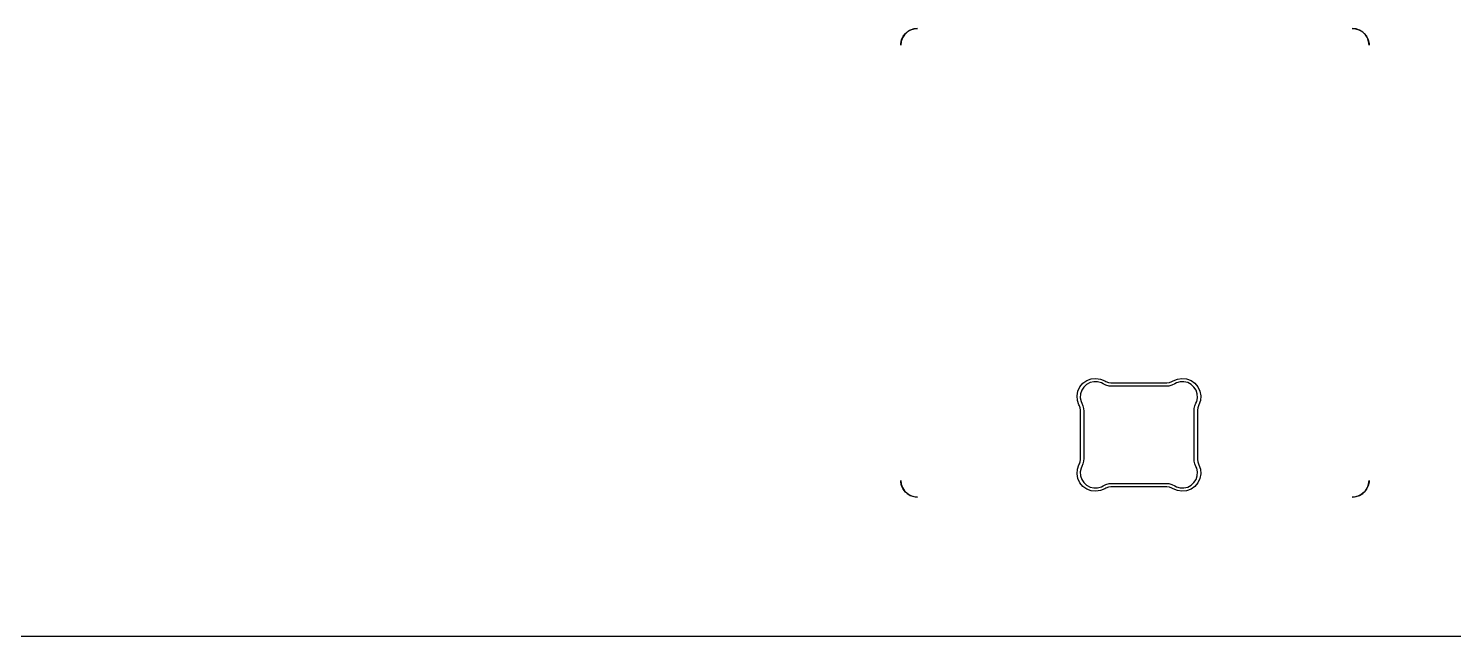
# Model space of a CAD drawing. Header units: millimetres. Extents: x -23 to 317, y -152 to -52.
# Drawn here: x 105.02 to 147.62, y -151.54 to -133.38 of the extents above; entities that cross this region are included whole.
import ezdxf

# ---------------------------------------------------------------- set-up
doc = ezdxf.new("R2010")
doc.units = ezdxf.units.MM
doc.layers.add('Edge.Cuts', color=40, linetype='CONTINUOUS', true_color=0xfabd2f)

msp = doc.modelspace()

# ---------------------------------------------------------------- linework, layer by layer
at = {"layer": 'Edge.Cuts', "linetype": 'CONTINUOUS'}
for p, q in [((131.093746, -133.823662), (131.118813, -133.713811)), ((131.143256, -133.663052), (131.10628, -133.768737)), ((131.118813, -133.713811), (131.167698, -133.612293)), ((131.202824, -133.568246), (131.143256, -133.663052)), ((131.167698, -133.612293), (131.237949, -133.524199)), ((131.281996, -133.489074), (131.202824, -133.568246)), ((131.237949, -133.524199), (131.326043, -133.453948)), ((131.376802, -133.429506), (131.281996, -133.489074)), ((131.326043, -133.453948), (131.427561, -133.405063)), ((131.482487, -133.39253), (131.376802, -133.429506)), ((131.427561, -133.405063), (131.537412, -133.379996)), ((131.59375, -133.38), (131.482487, -133.39253)), ((131.537412, -133.379996), (131.59375, -133.38)), ((144.705004, -133.392552), (144.59375, -133.38)), ((144.59375, -133.38), (144.650084, -133.380009)), ((144.650084, -133.380009), (144.759924, -133.405093)), ((144.810677, -133.42954), (144.705004, -133.392552)), ((144.759924, -133.405093), (144.86143, -133.453985)), ((144.905472, -133.48911), (144.810677, -133.42954)), ((144.86143, -133.453985), (144.949516, -133.524234)), ((144.98464, -133.568278), (144.905472, -133.48911)), ((144.949516, -133.524234), (145.019765, -133.61232)), ((145.04421, -133.663073), (144.98464, -133.568278)), ((145.019765, -133.61232), (145.068657, -133.713826)), ((145.081198, -133.768746), (145.04421, -133.663073)), ((145.068657, -133.713826), (145.093741, -133.823666)), ((131.09375, -133.88), (131.093746, -133.823662)), ((131.10628, -133.768737), (131.09375, -133.88)), ((145.09375, -133.88), (145.081198, -133.768746)), ((145.093741, -133.823666), (145.09375, -133.88)), ((136.452179, -144.086301), (136.542019, -143.97922)), ((136.542019, -143.97922), (136.65595, -143.898244)), ((136.753943, -143.959393), (136.652262, -144.013692)), ((136.65595, -143.898244), (136.786614, -143.848603)), ((136.866028, -143.932479), (136.753943, -143.959393)), ((136.786614, -143.848603), (136.925572, -143.833502)), ((136.981279, -143.934688), (136.866028, -143.932479)), ((136.925572, -143.833502), (137.063849, -143.853917)), ((137.09225, -143.965878), (136.981279, -143.934688)), ((137.063849, -143.853917), (137.192515, -143.90853)), ((137.142063, -143.99487), (137.09225, -143.965878)), ((137.192515, -143.90853), (137.226862, -143.92856)), ((137.226862, -143.92856), (137.301495, -143.956019)), ((137.301495, -143.956019), (137.379786, -143.969964)), ((137.379786, -143.969964), (137.419547, -143.969999)), ((137.419547, -143.969999), (137.41955, -143.97)), ((137.41955, -143.97), (139.008453, -143.97)), ((139.008453, -143.97), (139.048214, -143.969965)), ((139.048214, -143.969965), (139.126505, -143.95602)), ((139.126505, -143.95602), (139.201138, -143.928561)), ((139.201138, -143.928561), (139.235485, -143.908531)), ((139.235485, -143.908531), (139.364151, -143.853918)), ((139.33575, -143.965879), (139.285937, -143.994871)), ((139.446721, -143.934689), (139.33575, -143.965879)), ((139.364151, -143.853918), (139.502428, -143.833503)), ((139.561971, -143.93248), (139.446721, -143.934689)), ((139.502428, -143.833503), (139.641386, -143.848604)), ((139.674057, -143.959394), (139.561971, -143.93248)), ((139.641386, -143.848604), (139.77205, -143.898245)), ((139.775738, -144.013693), (139.674057, -143.959394)), ((139.77205, -143.898245), (139.885981, -143.979221)), ((139.885981, -143.979221), (139.97582, -144.086302)), ((136.366054, -144.349873), (136.392234, -144.21257)), ((136.375331, -144.489341), (136.366054, -144.349873)), ((136.392234, -144.21257), (136.452179, -144.086301)), ((136.469481, -144.298447), (136.462454, -144.413504)), ((136.505284, -144.188876), (136.469481, -144.298447)), ((136.567552, -144.09187), (136.505284, -144.188876)), ((136.652262, -144.013692), (136.567552, -144.09187)), ((137.229638, -144.036172), (137.142063, -143.99487)), ((137.323098, -144.061476), (137.229638, -144.036172)), ((137.419539, -144.069998), (137.323098, -144.061476)), ((137.419548, -144.07), (137.419539, -144.069998)), ((139.008453, -144.07), (137.419548, -144.07)), ((139.104902, -144.061477), (139.008453, -144.07)), ((139.198362, -144.036173), (139.104902, -144.061477)), ((139.285937, -143.994871), (139.198362, -144.036173)), ((139.860448, -144.09187), (139.775738, -144.013693)), ((139.922715, -144.188877), (139.860448, -144.09187)), ((139.958519, -144.298447), (139.922715, -144.188877)), ((139.965546, -144.413504), (139.958519, -144.298447)), ((139.97582, -144.086302), (140.035766, -144.212571)), ((140.035766, -144.212571), (140.061946, -144.349873)), ((140.061946, -144.349873), (140.052669, -144.489341)), ((136.419465, -144.621967), (136.375331, -144.489341)), ((136.434088, -144.652342), (136.419465, -144.621967)), ((136.453956, -144.716773), (136.434088, -144.652342)), ((136.464002, -144.783445), (136.453956, -144.716773)), ((136.462454, -144.413504), (136.484658, -144.526616)), ((136.464001, -144.817156), (136.464002, -144.783445)), ((136.464001, -144.817157), (136.464001, -144.817156)), ((136.464001, -146.222841), (136.464001, -144.817157)), ((136.484658, -144.526616), (136.509567, -144.578591)), ((136.509567, -144.578591), (136.539581, -144.655091)), ((136.539581, -144.655091), (136.557862, -144.735209)), ((136.557862, -144.735209), (136.564001, -144.817156)), ((136.564001, -144.817156), (136.564001, -144.817157)), ((136.564001, -144.817157), (136.564001, -146.222841)), ((139.863999, -144.817156), (139.870138, -144.735209)), ((139.863999, -144.817157), (139.863999, -144.817156)), ((139.863999, -146.222841), (139.863999, -144.817157)), ((139.870138, -144.735209), (139.888419, -144.655091)), ((139.888419, -144.655091), (139.918431, -144.578594)), ((139.918431, -144.578594), (139.918432, -144.578591)), ((139.918432, -144.578591), (139.943342, -144.526616)), ((139.943342, -144.526616), (139.965546, -144.413504)), ((139.974044, -144.716772), (139.963998, -144.783444)), ((139.963998, -144.783444), (139.963999, -144.817156)), ((139.963999, -144.817156), (139.963999, -144.817157)), ((139.963999, -144.817157), (139.963999, -146.222841)), ((139.993912, -144.652342), (139.974044, -144.716772)), ((140.008533, -144.621969), (139.993912, -144.652342)), ((140.008536, -144.621967), (140.008533, -144.621969)), ((140.052669, -144.489341), (140.008536, -144.621967)), ((136.375331, -146.550657), (136.419464, -146.418031)), ((136.419464, -146.418031), (136.419466, -146.418028)), ((136.419466, -146.418028), (136.434088, -146.387656)), ((136.434088, -146.387656), (136.453956, -146.323226)), ((136.453956, -146.323226), (136.464002, -146.256554)), ((136.484658, -146.513381), (136.462454, -146.626494)), ((136.464001, -146.222842), (136.464001, -146.222841)), ((136.464002, -146.256554), (136.464001, -146.222842)), ((136.509568, -146.461407), (136.484658, -146.513381)), ((136.539581, -146.384907), (136.509568, -146.461403)), ((136.509568, -146.461403), (136.509568, -146.461407)), ((136.557862, -146.304789), (136.539581, -146.384907)), ((136.564001, -146.222842), (136.557862, -146.304789)), ((136.564001, -146.222841), (136.564001, -146.222842)), ((139.870138, -146.304789), (139.863999, -146.222841)), ((139.888419, -146.384907), (139.870138, -146.304789)), ((139.918433, -146.461406), (139.888419, -146.384907)), ((139.943343, -146.513381), (139.918433, -146.461406)), ((139.965547, -146.626494), (139.943343, -146.513381)), ((139.963999, -146.222841), (139.963998, -146.256553)), ((139.963998, -146.256553), (139.974044, -146.323225)), ((139.974044, -146.323225), (139.993912, -146.387656)), ((139.993912, -146.387656), (140.008534, -146.418028)), ((140.008534, -146.418028), (140.008535, -146.41803)), ((140.008535, -146.41803), (140.05267, -146.550656)), ((131.093759, -146.936334), (131.09375, -146.88)), ((131.09375, -146.88), (131.106302, -146.991254)), ((131.118843, -147.046174), (131.093759, -146.936334)), ((136.366054, -146.690125), (136.375331, -146.550657)), ((136.392234, -146.827427), (136.366054, -146.690125)), ((136.45218, -146.953696), (136.392234, -146.827427)), ((136.54202, -147.060776), (136.45218, -146.953696)), ((136.462454, -146.626494), (136.469482, -146.741551)), ((136.469482, -146.741551), (136.505285, -146.851121)), ((136.505285, -146.851121), (136.567553, -146.948127)), ((136.567553, -146.948127), (136.652262, -147.026304)), ((139.775739, -147.026306), (139.860449, -146.948128)), ((139.860449, -146.948128), (139.922717, -146.851121)), ((139.975822, -146.953697), (139.885982, -147.060778)), ((139.922717, -146.851121), (139.95852, -146.741551)), ((139.95852, -146.741551), (139.965547, -146.626494)), ((140.035767, -146.827427), (139.975822, -146.953697)), ((140.061947, -146.690124), (140.035767, -146.827427)), ((140.05267, -146.550656), (140.061947, -146.690124)), ((145.093754, -146.936338), (145.068687, -147.046189)), ((145.08122, -146.991263), (145.09375, -146.88)), ((145.09375, -146.88), (145.093754, -146.936338)), ((131.106302, -146.991254), (131.14329, -147.096927)), ((131.167735, -147.14768), (131.118843, -147.046174)), ((131.14329, -147.096927), (131.20286, -147.191722)), ((131.237984, -147.235766), (131.167735, -147.14768)), ((131.20286, -147.191722), (131.282028, -147.27089)), ((131.32607, -147.306015), (131.237984, -147.235766)), ((131.282028, -147.27089), (131.376823, -147.33046)), ((131.427576, -147.354907), (131.32607, -147.306015)), ((131.376823, -147.33046), (131.482496, -147.367448)), ((131.537416, -147.379991), (131.427576, -147.354907)), ((131.482496, -147.367448), (131.59375, -147.38)), ((131.59375, -147.38), (131.537416, -147.379991)), ((136.65595, -147.141752), (136.54202, -147.060776)), ((136.652262, -147.026304), (136.753944, -147.080603)), ((136.786614, -147.191394), (136.65595, -147.141752)), ((136.753944, -147.080603), (136.866029, -147.107517)), ((136.925572, -147.206494), (136.786614, -147.191394)), ((136.866029, -147.107517), (136.981279, -147.105308)), ((137.063849, -147.186079), (136.925572, -147.206494)), ((136.981279, -147.105308), (137.09225, -147.074118)), ((137.192504, -147.13147), (137.063849, -147.186079)), ((137.09225, -147.074118), (137.142063, -147.045126)), ((137.142063, -147.045126), (137.142072, -147.045123)), ((137.142072, -147.045123), (137.229639, -147.003826)), ((137.192516, -147.131468), (137.192504, -147.13147)), ((137.226863, -147.111438), (137.192516, -147.131468)), ((137.301496, -147.083979), (137.226863, -147.111438)), ((137.229639, -147.003826), (137.323099, -146.978522)), ((137.379787, -147.070034), (137.301496, -147.083979)), ((137.323099, -146.978522), (137.419548, -146.969999)), ((137.419548, -147.069999), (137.379787, -147.070034)), ((137.419548, -146.969999), (139.008452, -146.969999)), ((139.008452, -147.069999), (137.419548, -147.069999)), ((139.008452, -146.969999), (139.104902, -146.978522)), ((139.048214, -147.070033), (139.008452, -147.069999)), ((139.126505, -147.083979), (139.048214, -147.070033)), ((139.104902, -146.978522), (139.198362, -147.003826)), ((139.201138, -147.111438), (139.126505, -147.083979)), ((139.198362, -147.003826), (139.285937, -147.045128)), ((139.235485, -147.131468), (139.201138, -147.111438)), ((139.364151, -147.186081), (139.235485, -147.131468)), ((139.285937, -147.045128), (139.33575, -147.07412)), ((139.33575, -147.07412), (139.446722, -147.10531)), ((139.502428, -147.206496), (139.364151, -147.186081)), ((139.446722, -147.10531), (139.561972, -147.10752)), ((139.641387, -147.191396), (139.502428, -147.206496)), ((139.561972, -147.10752), (139.674058, -147.080605)), ((139.772051, -147.141754), (139.641387, -147.191396)), ((139.674058, -147.080605), (139.775739, -147.026306)), ((139.885982, -147.060778), (139.772051, -147.141754)), ((144.59375, -147.38), (144.705013, -147.36747)), ((144.650088, -147.380004), (144.59375, -147.38)), ((144.759939, -147.354937), (144.650088, -147.380004)), ((144.705013, -147.36747), (144.810698, -147.330494)), ((144.861457, -147.306052), (144.759939, -147.354937)), ((144.810698, -147.330494), (144.905504, -147.270926)), ((144.949551, -147.235801), (144.861457, -147.306052)), ((144.905504, -147.270926), (144.984676, -147.191754)), ((145.019802, -147.147707), (144.949551, -147.235801)), ((144.984676, -147.191754), (145.044244, -147.096948)), ((145.068687, -147.046189), (145.019802, -147.147707)), ((145.044244, -147.096948), (145.08122, -146.991263)), ((317.4, -151.545), (-23.4, -151.545)), ((-23.395, -151.535), (317.395, -151.535))]:
    msp.add_line(p, q, dxfattribs=at)

doc.saveas('drawing.dxf')
